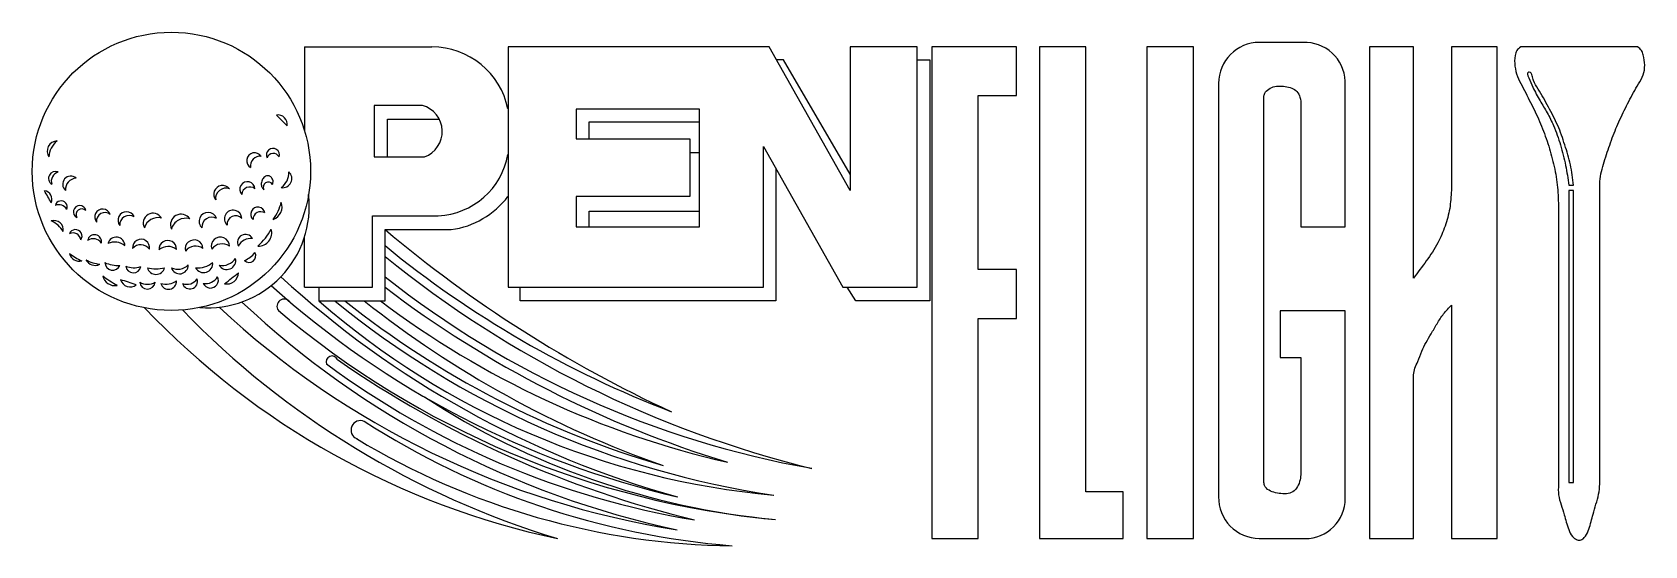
# Model space of a CAD drawing. Header units: inches. Extents: x 2.4 to 27.2, y 4.2 to 12.1.
import ezdxf

# ---------------------------------------------------------------- set-up
doc = ezdxf.new("R2010")
doc.units = ezdxf.units.IN
doc.header["$MEASUREMENT"] = 0

msp = doc.modelspace()

# ---------------------------------------------------------------- linework, layer by layer
at = {"color": 7, "linetype": 'Continuous'}
for p, q in [((21.932, 11.963), (21.261, 11.963)), ((6.564, 11.894), (6.564, 10.603)), ((6.564, 11.894), (8.526, 11.894)), ((13.714, 11.894), (9.697, 11.894)), ((9.697, 11.894), (9.697, 8.195)), ((14.961, 9.686), (13.714, 11.894)), ((13.935, 11.696), (13.826, 11.696)), ((14.961, 9.936), (13.935, 11.696)), ((15.993, 11.894), (14.961, 11.894)), ((14.961, 11.894), (14.961, 9.686)), ((15.993, 8.195), (15.993, 11.894)), ((15.993, 11.696), (16.19, 11.696)), ((16.19, 11.696), (16.19, 7.987)), ((17.521, 11.894), (16.219, 11.894)), ((16.219, 11.894), (16.219, 4.329)), ((17.521, 11.144), (17.521, 11.894)), ((18.589, 11.894), (17.878, 11.894)), ((17.878, 11.894), (17.878, 4.329)), ((18.589, 5.046), (18.589, 11.894)), ((20.247, 11.894), (19.529, 11.894)), ((19.529, 11.894), (19.529, 4.329)), ((20.247, 4.329), (20.247, 11.894)), ((22.953, 11.894), (22.953, 4.329)), ((23.63, 11.894), (22.953, 11.894)), ((23.63, 8.337), (23.63, 11.894)), ((24.917, 11.894), (24.214, 11.894)), ((24.214, 11.894), (24.214, 9.686)), ((24.917, 4.329), (24.917, 11.894)), ((27.08, 11.894), (25.28, 11.894)), ((20.632, 11.333), (20.632, 4.971)), ((22.58, 9.123), (22.58, 11.369)), ((7.637, 10.993), (7.637, 10.201)), ((8.379, 10.993), (7.637, 10.993)), ((10.747, 10.938), (10.747, 10.477)), ((12.644, 10.938), (10.747, 10.938)), ((12.644, 9.123), (12.644, 10.938)), ((16.933, 11.144), (17.521, 11.144)), ((16.933, 8.468), (16.933, 11.144)), ((21.327, 5.204), (21.327, 11.11)), ((21.899, 10.993), (21.899, 9.123)), ((7.845, 10.201), (7.845, 10.781)), ((7.845, 10.781), (8.639, 10.781)), ((10.947, 10.477), (10.947, 10.741)), ((10.947, 10.741), (12.644, 10.741)), ((10.747, 10.477), (12.494, 10.477)), ((12.494, 10.477), (12.494, 9.594)), ((7.637, 10.201), (8.411, 10.201)), ((12.494, 10.27), (12.644, 10.27)), ((13.626, 8.195), (13.626, 10.359)), ((13.626, 10.359), (14.848, 8.195)), ((13.816, 10.022), (13.816, 7.987)), ((26.021, 9.765), (26.093, 9.765)), ((26.093, 9.686), (26.021, 9.686)), ((26.021, 9.686), (26.021, 5.193)), ((26.093, 5.193), (26.093, 9.686)), ((12.494, 9.594), (10.747, 9.594)), ((10.747, 9.594), (10.747, 9.123)), ((25.861, 9.449), (25.861, 5.158)), ((26.498, 5.167), (26.498, 9.594)), ((7.61, 8.195), (7.61, 9.295)), ((7.61, 9.295), (8.624, 9.295)), ((10.947, 9.123), (10.947, 9.365)), ((10.947, 9.365), (12.644, 9.365)), ((6.564, 8.195), (6.564, 8.963)), ((7.805, 7.987), (7.805, 9.083)), ((7.805, 9.083), (8.823, 9.083)), ((10.747, 9.123), (12.644, 9.123)), ((21.899, 9.123), (22.58, 9.123)), ((17.521, 8.468), (16.933, 8.468)), ((17.521, 7.715), (17.521, 8.468)), ((6.564, 8.195), (7.61, 8.195)), ((6.786, 8.195), (6.786, 7.987)), ((9.697, 8.195), (13.626, 8.195)), ((9.882, 7.987), (9.882, 8.195)), ((14.848, 8.195), (15.993, 8.195)), ((15.05, 7.987), (14.915, 8.195)), ((6.786, 7.987), (7.805, 7.987)), ((13.816, 7.987), (9.882, 7.987)), ((16.19, 7.987), (15.05, 7.987)), ((16.933, 7.715), (17.521, 7.715)), ((16.933, 4.329), (16.933, 7.715)), ((22.58, 7.831), (21.578, 7.831)), ((21.578, 7.831), (21.578, 7.116)), ((22.58, 4.948), (22.58, 7.831)), ((24.214, 7.921), (24.214, 4.329)), ((21.578, 7.116), (21.899, 7.116)), ((21.899, 7.116), (21.899, 5.335)), ((23.63, 4.329), (23.63, 6.846)), ((19.165, 5.046), (18.589, 5.046)), ((19.165, 4.329), (19.165, 5.046)), ((26.021, 5.193), (26.093, 5.193)), ((16.219, 4.329), (16.933, 4.329)), ((17.878, 4.329), (19.165, 4.329)), ((19.529, 4.329), (20.247, 4.329)), ((21.257, 4.329), (21.96, 4.329)), ((22.953, 4.329), (23.63, 4.329)), ((24.214, 4.329), (24.917, 4.329))]:
    msp.add_line(p, q, dxfattribs=at)
msp.add_circle((4.517, 9.979), 2.141, dxfattribs=at)
for centre, radius, start, end in [((21.261, 11.333), 0.63, 90, 180), ((21.959, 11.342), 0.621, 2.5113, 92.5113), ((8.526, 10.699), 1.195, 11.5736, 90), ((8.269, 10.592), 0.416, 289.966, 74.6153), ((6.156, 10.703), 0.144, 351.1684, 98.8316), ((8.566, 13.112), 3.324, 223.0005, 226.9995), ((2.765, 10.289), 0.159, 92.7625, 213.5619), ((2.967, 10.186), 0.335, 128.7418, 177.5826), ((5.798, 10.143), 0.122, 33.2406, 239.697), ((5.878, 10.068), 0.144, 81.1924, 191.7452), ((6.079, 10.233), 0.1, 341.3235, 207.0917), ((6.085, 10.155), 0.1, 27.1103, 161.3049), ((8.568, 10.44), 1.146, 272.7813, 349.9616), ((2.734, 9.871), 0.107, 67.0948, 236.9455), ((2.82, 9.825), 0.151, 107.0201, 197.0201), ((6.232, 9.867), 0.139, 260.4107, 47.5128), ((6.049, 9.956), 0.276, 305.1482, 2.7753), ((2.551, 9.55), 0.129, 335.8222, 84.223), ((-1.255, 7.351), 4.472, 28.6789, 31.3663), ((2.969, 9.781), 0.125, 49.1984, 229.1984), ((3.063, 9.699), 0.176, 94.1984, 184.1984), ((5.305, 9.625), 0.137, 38.864, 218.864), ((5.356, 9.561), 0.159, 69.6277, 188.1003), ((5.686, 9.704), 0.116, 3.1453, 223.0916), ((5.723, 9.617), 0.122, 49.6833, 176.5536), ((6.007, 9.738), 0.0771, 31.6702, 211.6702), ((2.822, 9.432), 0.0926, 334.8577, 167.3042), ((2.788, 9.336), 0.13, 26.0809, 116.0809), ((3.107, 9.355), 0.0976, 11.7298, 243.2453), ((5.079, 9.438), 1.559, 265.3631, 6.8104), ((5.848, 9.32), 0.11, 9.579, 227.5978), ((6.013, 9.435), 0.208, 290.2118, 20.2118), ((5.459, 9.691), 0.772, 324.2162, 346.2074), ((8.643, 10.392), 1.322, 277.8411, 322.8562), ((2.71, 9.078), 0.145, 351.1722, 106.5508), ((2.479, 8.813), 0.446, 32.912, 64.811), ((3.139, 9.313), 0.0885, 44.5268, 210.4482), ((3.46, 9.276), 0.122, 18.4355, 220.2543), ((3.493, 9.217), 0.128, 49.9209, 188.7689), ((3.826, 9.227), 0.131, 24.9128, 218.4689), ((3.87, 9.155), 0.147, 59.4509, 183.9307), ((4.234, 9.185), 0.15, 30.4103, 210.4103), ((4.31, 9.056), 0.212, 75.4103, 165.4103), ((4.665, 9.158), 0.162, 33.5569, 204.3628), ((4.737, 9.028), 0.229, 73.9599, 163.9599), ((5.082, 9.21), 0.138, 19.6332, 226.6932), ((5.138, 9.123), 0.152, 60.9075, 185.419), ((5.468, 9.248), 0.134, 3.5185, 226.0381), ((5.505, 9.166), 0.131, 43.0462, 186.5104), ((5.891, 9.24), 0.118, 56.6651, 180.5117), ((3.042, 8.983), 0.0999, 323.0809, 160.8351), ((3.006, 8.915), 0.116, 3.8921, 120.0239), ((3.334, 8.896), 0.108, 349.4733, 169.4733), ((3.314, 8.789), 0.153, 34.4733, 124.4733), ((3.669, 8.834), 0.133, 0.6849, 164.928), ((4.05, 8.804), 0.131, 349.8432, 185.0715), ((5.271, 8.827), 0.141, 0.6514, 199.3718), ((5.656, 8.887), 0.122, 28.5665, 208.5665), ((5.74, 8.733), 0.214, 83.8844, 153.2486), ((5.859, 9.032), 0.203, 266.8648, 16.946), ((5.266, 9.497), 0.886, 311.0719, 332.7389), ((20.363, 23.966), 19.474, 229.8416, 245.2598), ((3.099, 8.754), 0.157, 194.8069, 284.8069), ((3.612, 9.636), 1.137, 234.2101, 245.4037), ((3.645, 8.644), 0.247, 50.5212, 115.0918), ((4.045, 8.686), 0.164, 35.097, 139.8177), ((4.461, 8.781), 0.135, 357.7799, 184.9952), ((4.465, 8.616), 0.207, 50.7534, 132.0217), ((4.866, 8.789), 0.135, 1.565, 195.8858), ((4.889, 8.64), 0.189, 53.7254, 143.7254), ((5.299, 8.668), 0.196, 55.0116, 145.0116), ((5.715, 8.679), 0.101, 224.0897, 29.9681), ((5.502, 8.962), 0.38, 291.7719, 322.2858), ((17.915, 21.195), 15.968, 230.7158, 249.08), ((3.344, 8.691), 0.159, 207.0467, 297.0467), ((3.501, 9.176), 0.633, 241.8216, 262.2718), ((3.613, 8.577), 0.119, 181.3103, 337.7912), ((3.698, 9.039), 0.508, 246.2381, 272.8633), ((3.93, 8.533), 0.116, 186.5325, 350.5976), ((3.937, 8.822), 0.326, 247.8698, 289.2603), ((4.28, 8.53), 0.137, 194.4878, 345.5124), ((4.28, 8.955), 0.478, 253.8545, 286.1457), ((4.643, 8.534), 0.132, 196.9686, 2.2317), ((4.616, 8.695), 0.222, 243.5358, 315.6645), ((5.014, 8.559), 0.139, 206.9183, 7.3643), ((4.924, 8.85), 0.356, 264.4089, 309.8737), ((5.369, 8.609), 0.14, 212.1211, 12.7491), ((5.297, 8.782), 0.252, 259.2717, 325.5986), ((18.347, 21.651), 16.723, 230.9197, 256.2427), ((3.645, 8.41), 0.189, 191.4319, 281.4319), ((4.575, 9.812), 1.821, 232.2323, 240.6316), ((3.882, 8.354), 0.152, 196.6825, 307.3792), ((-16.891, -55.695), 67.248, 71.92449, 72.13723), ((4.149, 8.287), 0.12, 187.0058, 352.9942), ((4.149, 8.501), 0.258, 242.4221, 297.5779), ((4.473, 8.288), 0.123, 196.5745, 3.2048), ((4.432, 8.526), 0.284, 254.4, 305.3793), ((4.802, 8.288), 0.119, 197.3253, 17.3253), ((4.756, 8.435), 0.194, 249.3913, 325.2593), ((5.118, 8.305), 0.122, 205.0605, 25.0605), ((5.039, 8.473), 0.222, 261.7595, 328.3615), ((5.374, 8.421), 0.175, 257.1096, 359.4653), ((1.797, 12.952), 5.884, 306.9599, 309.6149), ((15.508, 18.77), 14.167, 228.1316, 256.9195), ((16.29, 19.342), 14.914, 227.4419, 254.4937), ((16.934, 19.898), 14.714, 231.6527, 259.9657), ((17.937, 21.529), 16.747, 232.7685, 253.1134), ((15.247, 18.25), 14.098, 226.8294, 257.9443), ((6.252, 7.904), 0.11, 35.9343, 215.9343), ((14.885, 17.258), 12.31, 228.8621, 264.8743), ((15.816, 18.706), 13.858, 230.6652, 261.5701), ((16.04, 19.093), 14.203, 231.4409, 253.8206), ((17.292, 20.344), 15.776, 231.5604, 250.7179), ((16.196, 19.207), 14.054, 232.9716, 257.1594), ((13.012, 16.36), 12.299, 223.5997, 258.0287), ((14.342, 17.196), 13.44, 224.0852, 253.2139), ((14.377, 17.709), 13.407, 227.1004, 261.0978), ((15.114, 18.411), 13.852, 229.7479, 264.6123), ((6.988, 7.048), 0.0896, 22.1499, 202.1499), ((14.716, 17.569), 13.13, 233.4938, 260.5863), ((16.477, 20.684), 16.538, 235.3354, 256.3296), ((14.933, 16.493), 11.925, 236.8468, 264.6123), ((7.426, 5.999), 0.145, 66.5014, 246.5014), ((14.134, 16.469), 12.291, 237.2433, 265.3954), ((13.28, 15.637), 11.421, 238.8246, 269.3351), ((21.266, 4.963), 0.634, 179.2685, 269.2685), ((21.96, 4.948), 0.62, 270, 0)]:
    msp.add_arc(centre, radius, start, end, dxfattribs=at)
for points, knots in [([(25.28, 11.894), (25.257, 11.876), (25.213, 11.842), (25.185, 11.733), (25.184, 11.597), (25.226, 11.438), (25.325, 11.245), (25.452, 11.006), (25.59, 10.712), (25.703, 10.407), (25.79, 10.094), (25.85, 9.774), (25.857, 9.557), (25.861, 9.449)], [0, 0, 0, 0, 0.031622, 0.062443, 0.12547, 0.18747, 0.250282, 0.3754, 0.500008, 0.62505, 0.750181, 0.875088, 1, 1, 1, 1]), ([(26.498, 9.594), (26.496, 9.697), (26.491, 9.905), (26.588, 10.201), (26.686, 10.494), (26.805, 10.779), (26.942, 11.056), (27.064, 11.282), (27.175, 11.458), (27.196, 11.617), (27.174, 11.743), (27.144, 11.846), (27.102, 11.878), (27.08, 11.894)], [0, 0, 0, 0, 0.124382, 0.24983, 0.374782, 0.49956, 0.624374, 0.749312, 0.811929, 0.873732, 0.937562, 0.968535, 1, 1, 1, 1]), ([(26.093, 9.765), (26.08, 9.871), (26.054, 10.082), (25.96, 10.387), (25.858, 10.689), (25.707, 10.97), (25.583, 11.198), (25.48, 11.352), (25.458, 11.437), (25.449, 11.491), (25.416, 11.507), (25.387, 11.502), (25.382, 11.479), (25.391, 11.453), (25.417, 11.384), (25.475, 11.249), (25.572, 11.071), (25.691, 10.88), (25.803, 10.656), (25.898, 10.384), (25.976, 10.076), (26.006, 9.867), (26.021, 9.765)], [0, 0, 0, 0, 0.084247, 0.168439, 0.25265, 0.336834, 0.421145, 0.460253, 0.48116, 0.491375, 0.501018, 0.507334, 0.51147, 0.517009, 0.52947, 0.570369, 0.633156, 0.690136, 0.748562, 0.832368, 0.918178, 1, 1, 1, 1]), ([(21.327, 11.11), (21.328, 11.129), (21.332, 11.167), (21.371, 11.229), (21.447, 11.276), (21.551, 11.295), (21.657, 11.289), (21.757, 11.266), (21.843, 11.211), (21.894, 11.111), (21.897, 11.036), (21.899, 10.993)], [0, 0, 0, 0, 0.0697512, 0.131755, 0.2510945, 0.3731383, 0.5001555, 0.6231246, 0.733948, 0.8499322, 1, 1, 1, 1]), ([(6.072, 9.778), (6.078, 9.796), (6.091, 9.834), (6.061, 9.883), (6.024, 9.913), (5.971, 9.913), (5.926, 9.872), (5.898, 9.813), (5.899, 9.745), (5.927, 9.713), (5.941, 9.697)], [0, 0, 0, 0, 0.122641, 0.254366, 0.347737, 0.433638, 0.578148, 0.725902, 0.86387, 1, 1, 1, 1]), ([(24.214, 9.686), (24.208, 9.593), (24.198, 9.406), (24.121, 9.135), (24.006, 8.86), (23.829, 8.6), (23.696, 8.424), (23.63, 8.337)], [0, 0, 0, 0, 0.186576, 0.37332, 0.559945, 0.780016, 1, 1, 1, 1]), ([(23.63, 6.846), (23.636, 6.881), (23.649, 6.953), (23.708, 7.07), (23.752, 7.207), (23.823, 7.348), (23.908, 7.486), (23.992, 7.635), (24.089, 7.789), (24.172, 7.877), (24.214, 7.921)], [0, 0, 0, 0, 0.087021, 0.176561, 0.314382, 0.43667, 0.560172, 0.706897, 0.852872, 1, 1, 1, 1]), ([(21.899, 5.335), (21.896, 5.3), (21.891, 5.228), (21.851, 5.126), (21.78, 5.04), (21.671, 5.011), (21.563, 5.021), (21.456, 5.042), (21.375, 5.086), (21.332, 5.146), (21.329, 5.184), (21.327, 5.204)], [0, 0, 0, 0, 0.120977, 0.250857, 0.373442, 0.493165, 0.622747, 0.751459, 0.870957, 0.931629, 1, 1, 1, 1]), ([(25.861, 5.158), (25.859, 5.105), (25.855, 4.999), (25.902, 4.846), (25.959, 4.67), (26.001, 4.504), (26.059, 4.373), (26.121, 4.32), (26.179, 4.295), (26.241, 4.318), (26.289, 4.382), (26.334, 4.472), (26.363, 4.588), (26.398, 4.716), (26.437, 4.856), (26.485, 5.008), (26.494, 5.113), (26.498, 5.167)], [0, 0, 0, 0, 0.082773, 0.165711, 0.24937, 0.373813, 0.436541, 0.468563, 0.501087, 0.530878, 0.563021, 0.625481, 0.688127, 0.750461, 0.83343, 0.91661, 1, 1, 1, 1])]:
    msp.add_open_spline(points, degree=3, knots=knots, dxfattribs=at)

doc.saveas('drawing.dxf')
